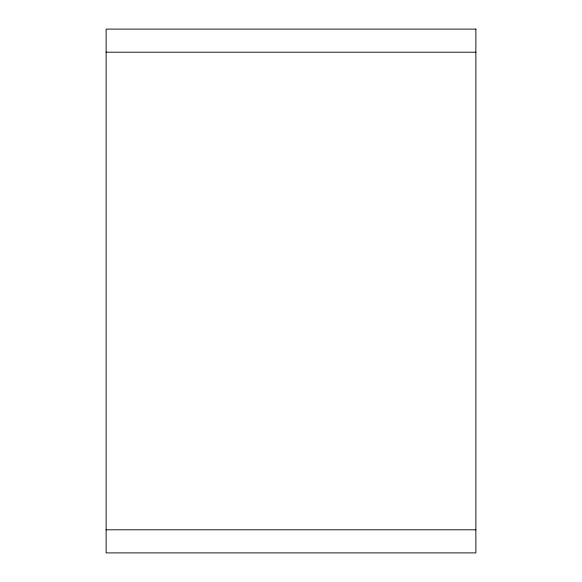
<?xml version="1.0" encoding="UTF-8"?>
<svg xmlns="http://www.w3.org/2000/svg" width="582" height="582" viewBox="0 0 582 582"><rect width="100%" height="100%" fill="white"/><g stroke="black" fill="none" stroke-linecap="round" stroke-linejoin="round"><path stroke-width="0.87" d="M106.128 52.205L475.872 52.205M106.128 529.795L475.872 529.795M475.872 29.1L106.128 29.1L106.128 552.9L475.872 552.9L475.872 29.1"/></g></svg>
